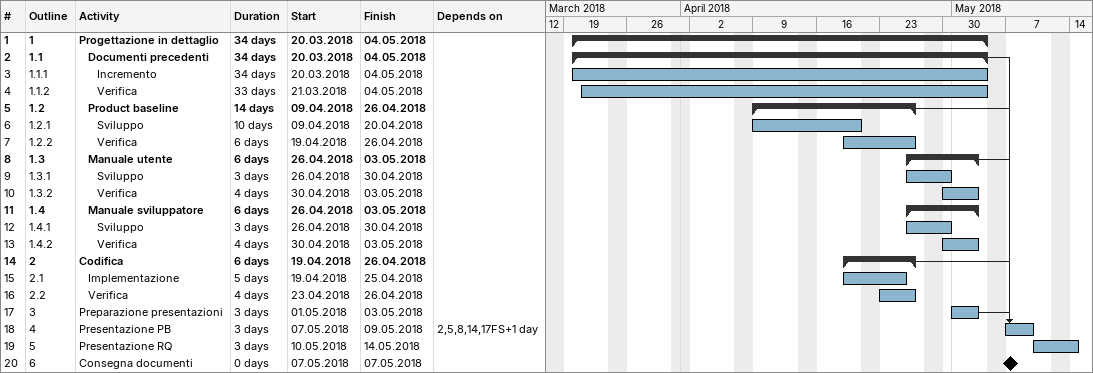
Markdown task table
| ID | WBS | Task | Duration | Start | Finish | Predecessors |
|---|---|---|---|---|---|---|
| 1 | 1 | **Progettazione in dettaglio** | 34d | 2018-03-20 | 2018-05-04 |  |
| 2 | 1.1 | **Documenti precedenti** | 34d | 2018-03-20 | 2018-05-04 |  |
| 3 | 1.1.1 | Incremento | 34d | 2018-03-20 | 2018-05-04 |  |
| 4 | 1.1.2 | Verifica | 33d | 2018-03-21 | 2018-05-04 |  |
| 5 | 1.2 | **Product baseline** | 14d | 2018-04-09 | 2018-04-26 |  |
| 6 | 1.2.1 | Sviluppo | 10d | 2018-04-09 | 2018-04-20 |  |
| 7 | 1.2.2 | Verifica | 6d | 2018-04-19 | 2018-04-26 |  |
| 8 | 1.3 | **Manuale utente** | 6d | 2018-04-26 | 2018-05-03 |  |
| 9 | 1.3.1 | Sviluppo | 3d | 2018-04-26 | 2018-04-30 |  |
| 10 | 1.3.2 | Verifica | 4d | 2018-04-30 | 2018-05-03 |  |
| 11 | 1.4 | **Manuale sviluppatore** | 6d | 2018-04-26 | 2018-05-03 |  |
| 12 | 1.4.1 | Sviluppo | 3d | 2018-04-26 | 2018-04-30 |  |
| 13 | 1.4.2 | Verifica | 4d | 2018-04-30 | 2018-05-03 |  |
| 14 | 2 | **Codifica** | 6d | 2018-04-19 | 2018-04-26 |  |
| 15 | 2.1 | Implementazione | 5d | 2018-04-19 | 2018-04-25 |  |
| 16 | 2.2 | Verifica | 4d | 2018-04-23 | 2018-04-26 |  |
| 17 | 3 | Preparazione presentazioni | 3d | 2018-05-01 | 2018-05-03 |  |
| 18 | 4 | Presentazione PB | 3d | 2018-05-07 | 2018-05-09 | 2, 5, 8, 14, 17FS+1d |
| 19 | 5 | Presentazione RQ | 3d | 2018-05-10 | 2018-05-14 |  |
| 20 | 6 | Consegna documenti | 0d | 2018-05-07 | 2018-05-07 |  |
